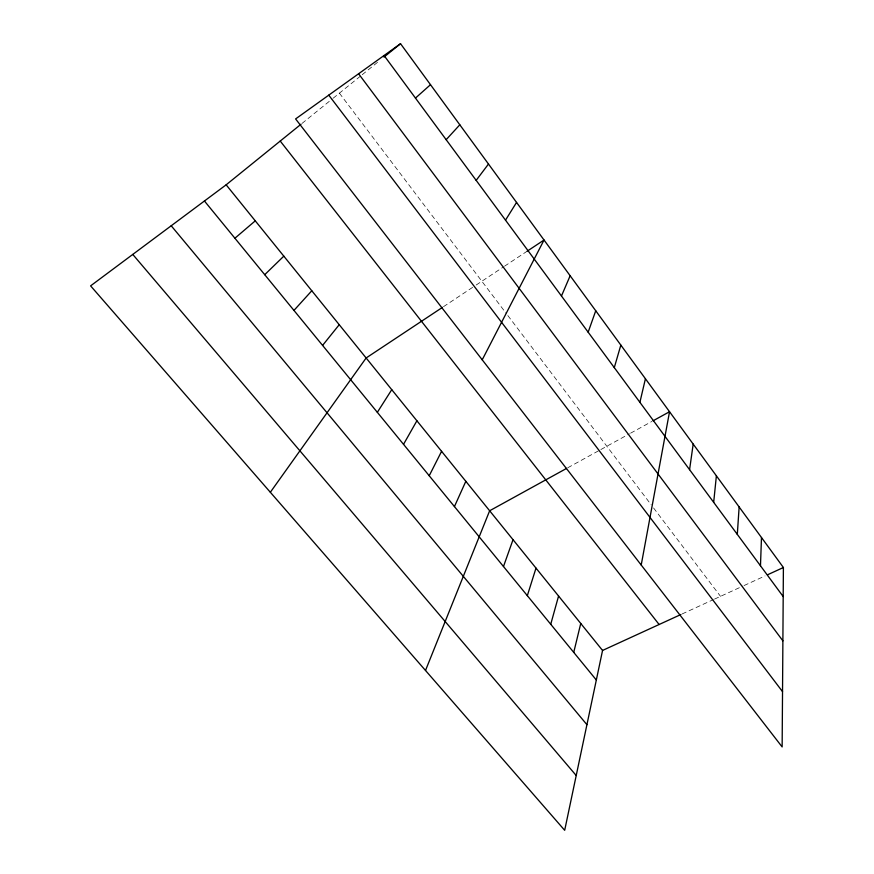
<?xml version="1.0" encoding="UTF-8"?>
<svg xmlns="http://www.w3.org/2000/svg" width="874" height="874" viewBox="0 0 874 874"><rect width="100%" height="100%" fill="white"/><g stroke="black" fill="none" stroke-linecap="round" stroke-linejoin="round"><path stroke-width="0.66" stroke-dasharray="4.37 3.28" d="M302.076 123.376L332.153 99.035M333.191 98.194L361.191 75.535M362.229 74.694L377.776 62.12M443.511 306.676L475.052 285.754M476.188 285.011L503.413 266.952M504.549 266.199L527.131 251.22M567.761 467.765L599.684 450.186M600.875 449.531L629.422 433.821M630.613 433.165L651.873 421.454M682.135 613.952L713.337 599.64M714.528 599.094L742.845 586.104M744.091 585.536L765.012 575.944M339.407 93.168L506.21 313.405M507.838 315.547L651.185 504.801M653.577 507.969L720.515 596.352"/><path stroke-width="1.31" d="M783.399 567.51L782.143 746.931L295.598 118.93L400.532 43.7L783.399 567.51L767.47 574.819M760.478 565.784L761.483 537.521M737.306 534.375L739.142 506.964M713.676 502.342L716.385 475.827M689.575 469.677L693.191 444.09M641.21 565.03L669.539 411.73L653.053 420.809M226.148 184.818L602.557 650.442L564.68 830.3L90.601 285.864L226.148 184.818L301.038 124.217M639.899 402.335L645.427 378.737M573.737 652.386L580.751 623.479M550.74 624.276L558.573 596.035M614.291 367.626L620.835 345.099M527.328 595.653L536.002 568.111M588.158 332.186L595.74 310.773M503.479 566.505L513.027 539.695M425.507 670.478L489.648 510.766L566.603 468.398M561.469 296.002L570.143 275.758M454.436 506.57L465.831 481.312M429.221 475.751L441.589 451.323M482.219 359.815L544.032 240.022L527.131 251.22M403.526 444.342L416.898 420.787M505.511 220.15L516.556 202.429M377.339 412.331L391.76 389.673M270.339 492.27L366.14 357.979L442.408 307.408M476.166 180.372L488.49 164.028M322.582 345.405L339.232 324.702M293.959 310.412L311.799 290.758M446.155 139.698L459.811 124.796M264.735 274.687L283.821 256.148M415.467 98.085L430.5 84.691M234.898 238.231L255.274 220.838M383.981 57.094L400.532 43.7M602.557 650.442L680.922 614.509M132.772 254.421L576.217 775.522M171.217 225.776L586.924 724.688M204.44 200.998L596.33 680.005M280.226 141.053L659.116 624.506M328.777 95.146L782.536 691.64M358.591 73.766L782.886 640.839M384.057 55.51L783.191 596.581"/></g></svg>
